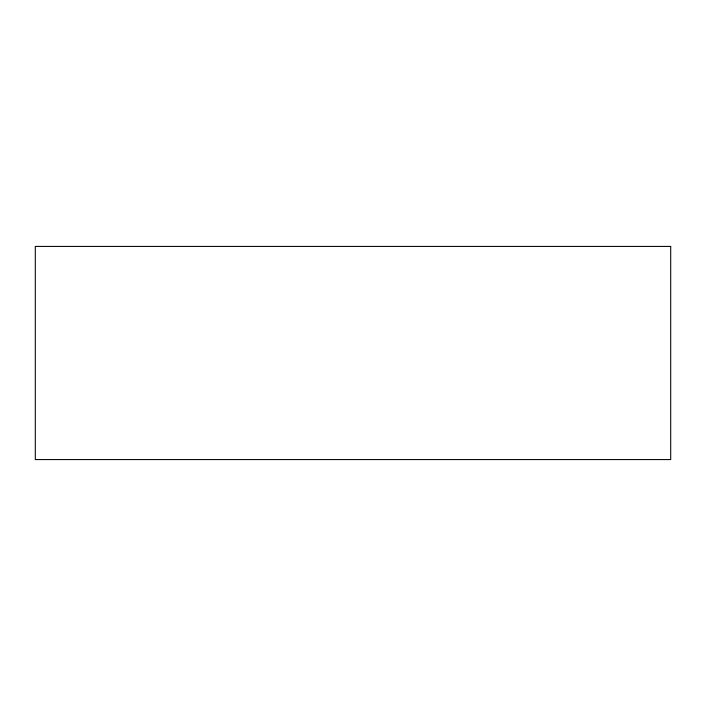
<?xml version="1.0" encoding="UTF-8"?>
<svg xmlns="http://www.w3.org/2000/svg" width="706" height="706" viewBox="0 0 706 706"><rect width="100%" height="100%" fill="white"/><g stroke="black" fill="none" stroke-linecap="round" stroke-linejoin="round"><path stroke-width="1.06" d="M670.7 246.429L35.3 246.429L35.3 459.571L670.7 459.571L670.7 246.429"/></g></svg>
